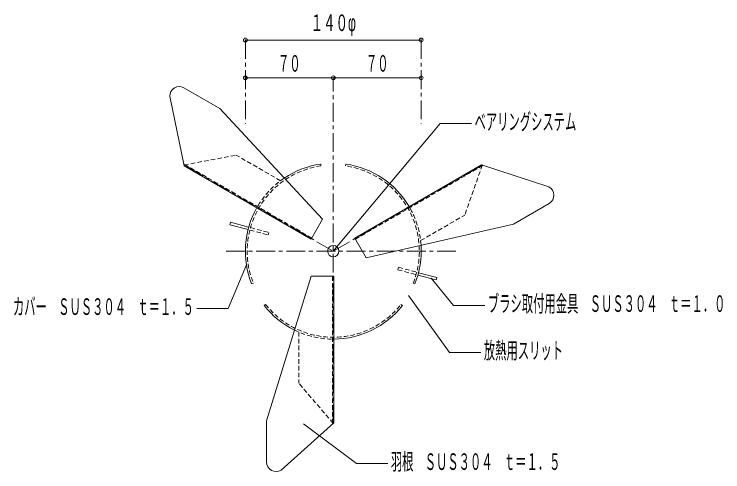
# Model space of a CAD drawing. Units: millimetres at full size, sheet at 1:3. Extents: x -1542 to 1451, y -1100 to 507.
# Drawn here: x -1492 to -928, y 108 to 472 of the extents above; entities that cross this region are included whole.
import ezdxf
from ezdxf.enums import TextEntityAlignment as Align

# ---------------------------------------------------------------- set-up
doc = ezdxf.new("R2010")
doc.units = ezdxf.units.MM
doc.header["$LTSCALE"] = 3
doc.header["$PDMODE"] = 32
doc.header["$PDSIZE"] = 3
doc.linetypes.add('CHAIN1', pattern=[8, 5, -1, 1, -1])
doc.linetypes.add('DASHED1', pattern=[1.8, 1.2, -0.6])
for name, color, linetype, lineweight in [('5-0_ 通芯', 7, 'Continuous', 9), ('5-3_水切り', 3, 'Continuous', 9), ('5-E_ 文字', 7, 'Continuous', 9), ('5-F_ 寸法', 7, 'Continuous', 9)]:
    doc.layers.add(name, color=color, linetype=linetype, lineweight=lineweight)
doc.styles.add('超極細ゴシック', font='')
doc.styles.get('超極細ゴシック').set_extended_font_data('超極細ゴシック')

msp = doc.modelspace()

# ---------------------------------------------------------------- linework, layer by layer
at = {"layer": '5-0_ 通芯', "color": 4, "linetype": 'CHAIN1'}
for p, q in [((-1237.999, 146.214), (-1237.999, 421.169)), ((-1237.999, 283.28), (-1356.701, 351.812)), ((-1237.999, 283.28), (-1119.297, 351.812)), ((-1323.364, 283.28), (-1138.329, 283.28))]:
    msp.add_line(p, q, dxfattribs=at)
at = {"layer": '5-3_水切り'}
for p, q in [((-1356.858, 413.14), (-1328.396, 396.708)), ((-1368.104, 406.411), (-1356.564, 351.156)), ((-1255.57, 292.847), (-1356.564, 351.156)), ((-1247.999, 352.562), (-1247.785, 351.077)), ((-1228.214, 351.077), (-1227.999, 352.562)), ((-1220.929, 293.713), (-1119.934, 352.022)), ((-1066.312, 334.388), (-1119.934, 352.022)), ((-1066.108, 321.284), (-1094.569, 304.852)), ((-1319.838, 306.244), (-1305.348, 302.361)), ((-1320.356, 304.312), (-1305.866, 300.429)), ((-1170.133, 266.13), (-1155.642, 262.248)), ((-1237.499, 263.28), (-1237.499, 146.661)), ((-1170.65, 264.198), (-1156.16, 260.316)), ((-1301.606, 257.856), (-1302.999, 257.299)), ((-1172.999, 257.299), (-1174.392, 257.856)), ((-1292.999, 239.978), (-1291.821, 240.906)), ((-1184.178, 240.906), (-1182.999, 239.978)), ((-1291.032, 115.415), (-1291.032, 148.28)), ((-1279.582, 109.04), (-1237.499, 146.661))]:
    msp.add_line(p, q, dxfattribs=at)
at = {"layer": '5-3_水切り', "linetype": 'DASHED1'}
for p, q in [((-1356.701, 351.812), (-1315.182, 359.595)), ((-1279.997, 339.281), (-1315.182, 359.595)), ((-1255.07, 293.713), (-1356.838, 352.469)), ((-1220.429, 292.847), (-1118.66, 351.603)), ((-1119.297, 351.812), (-1133.317, 311.964)), ((-1168.502, 291.65), (-1133.317, 311.964)), ((-1304.417, 300.041), (-1289.926, 296.158)), ((-1303.899, 301.973), (-1289.408, 298.09)), ((-1186.59, 268.469), (-1172.099, 264.587)), ((-1186.072, 270.401), (-1171.582, 266.518)), ((-1238.499, 263.28), (-1238.499, 145.767)), ((-1265.499, 218.908), (-1265.499, 178.28)), ((-1237.999, 146.214), (-1265.499, 178.28))]:
    msp.add_line(p, q, dxfattribs=at)
at = {"layer": '5-3_水切り'}
for points in [[(-1255.57, 292.847), (-1246.481, 308.589), (-1328.396, 396.708)], [(-1220.929, 293.713), (-1211.84, 277.97), (-1094.569, 304.852)], [(-1237.499, 263.28), (-1255.677, 263.28), (-1291.032, 148.28)]]:
    msp.add_lwpolyline(points, dxfattribs=at)
msp.add_circle((-1237.999, 283.28), 4.5, dxfattribs=at)
for centre, radius, start, end in [((-1360.608, 406.645), 7.5, 60, 181.78664), ((-1237.999, 283.28), 70, 98.21321, 123.85302), ((-1237.999, 283.28), 70, 30.40926, 81.78679), ((-1069.858, 327.779), 7.5, 300, 61.78664), ((-1237.999, 283.28), 70, 150.40926, 201.78679), ((-1237.999, 283.28), 85, 164.32592, 165.67408), ((-1237.999, 283.28), 53.5, 163.92899, 166.07101), ((-1237.999, 283.28), 70, 338.21321, 3.85302), ((-1237.999, 283.28), 53.5, 343.92899, 346.07101), ((-1237.999, 283.28), 85, 344.32592, 345.67408), ((-1237.999, 283.28), 70, 218.21321, 243.85302), ((-1237.999, 283.28), 70, 270.40926, 321.78679), ((-1283.532, 115.415), 7.5, 180, 301.78664)]:
    msp.add_arc(centre, radius, start, end, dxfattribs=at)
at = {"layer": '5-3_水切り', "linetype": 'DASHED1'}
for radius, start, end in [(68.5, 98.21321, 201.78679), (68.5, 338.21321, 81.78679), (70, 123.85302, 150.40926), (70, 3.85302, 30.40926), (68.5, 218.21321, 321.78679), (70, 243.85302, 270.40926)]:
    msp.add_arc((-1237.999, 283.28), radius, start, end, dxfattribs=at)
at = {"layer": '5-E_ 文字'}
for p, q in [((-1152.828, 384.676), (-1237.999, 283.28)), ((-1127.946, 384.676), (-1152.828, 384.676)), ((-1321.719, 237.536), (-1307.056, 272.428)), ((-1142.186, 239.945), (-1159.984, 261.653)), ((-1145.378, 202.698), (-1178.215, 247.98)), ((-1346.6, 237.536), (-1321.719, 237.536)), ((-1117.304, 239.945), (-1142.186, 239.945)), ((-1120.497, 202.698), (-1145.378, 202.698)), ((-1219.487, 114.234), (-1261.823, 145.962)), ((-1194.606, 114.234), (-1219.487, 114.234))]:
    msp.add_line(p, q, dxfattribs=at)
at = {"layer": '5-F_ 寸法', "linetype": 'CHAIN1'}
for p, q in [((-1307.999, 451.169), (-1307.999, 384.901)), ((-1168.001, 451.169), (-1168.001, 384.901))]:
    msp.add_line(p, q, dxfattribs=at)
at = {"layer": '5-F_ 寸法'}
for p, q in [((-1307.999, 451.169), (-1168.001, 451.169)), ((-1307.999, 421.169), (-1237.999, 421.169)), ((-1237.999, 421.169), (-1168.001, 421.169))]:
    msp.add_line(p, q, dxfattribs=at)
for p in [(-1307.999, 451.169), (-1168.001, 451.169), (-1307.999, 421.169), (-1237.999, 421.169), (-1168.001, 421.169)]:
    msp.add_point(p, dxfattribs=at)

# ---------------------------------------------------------------- texts
at = {"layer": '5-E_ 文字', "style": '超極細ゴシック', "width": 0.5}
for s, p in [('ベアリングシステム', (-1125.577, 375.704)), ('ブラシ取付用金具\u3000ＳＵＳ３０４\u3000ｔ＝１．０', (-1114.935, 230.972)), ('カバー\u3000ＳＵＳ３０４\u3000ｔ＝１．５', (-1492.969, 228.563)), ('放熱用スリット', (-1118.128, 193.725)), ('羽根\u3000ＳＵＳ３０４\u3000ｔ＝１．５', (-1192.237, 105.262))]:
    msp.add_text(s, height=13.2, dxfattribs=at).set_placement(p, align=Align.BOTTOM_LEFT)
at = {"layer": '5-F_ 寸法', "style": '超極細ゴシック'}
for s, width, p in [('１４０φ', 0.55, (-1256, 454.361)), ('７０', 0.5, (-1281.999, 422.069)), ('７０', 0.5, (-1212, 422.069))]:
    msp.add_text(s, height=13.2, dxfattribs=dict(at, width=width)).set_placement(p, align=Align.BOTTOM_LEFT)

doc.saveas('drawing.dxf')
